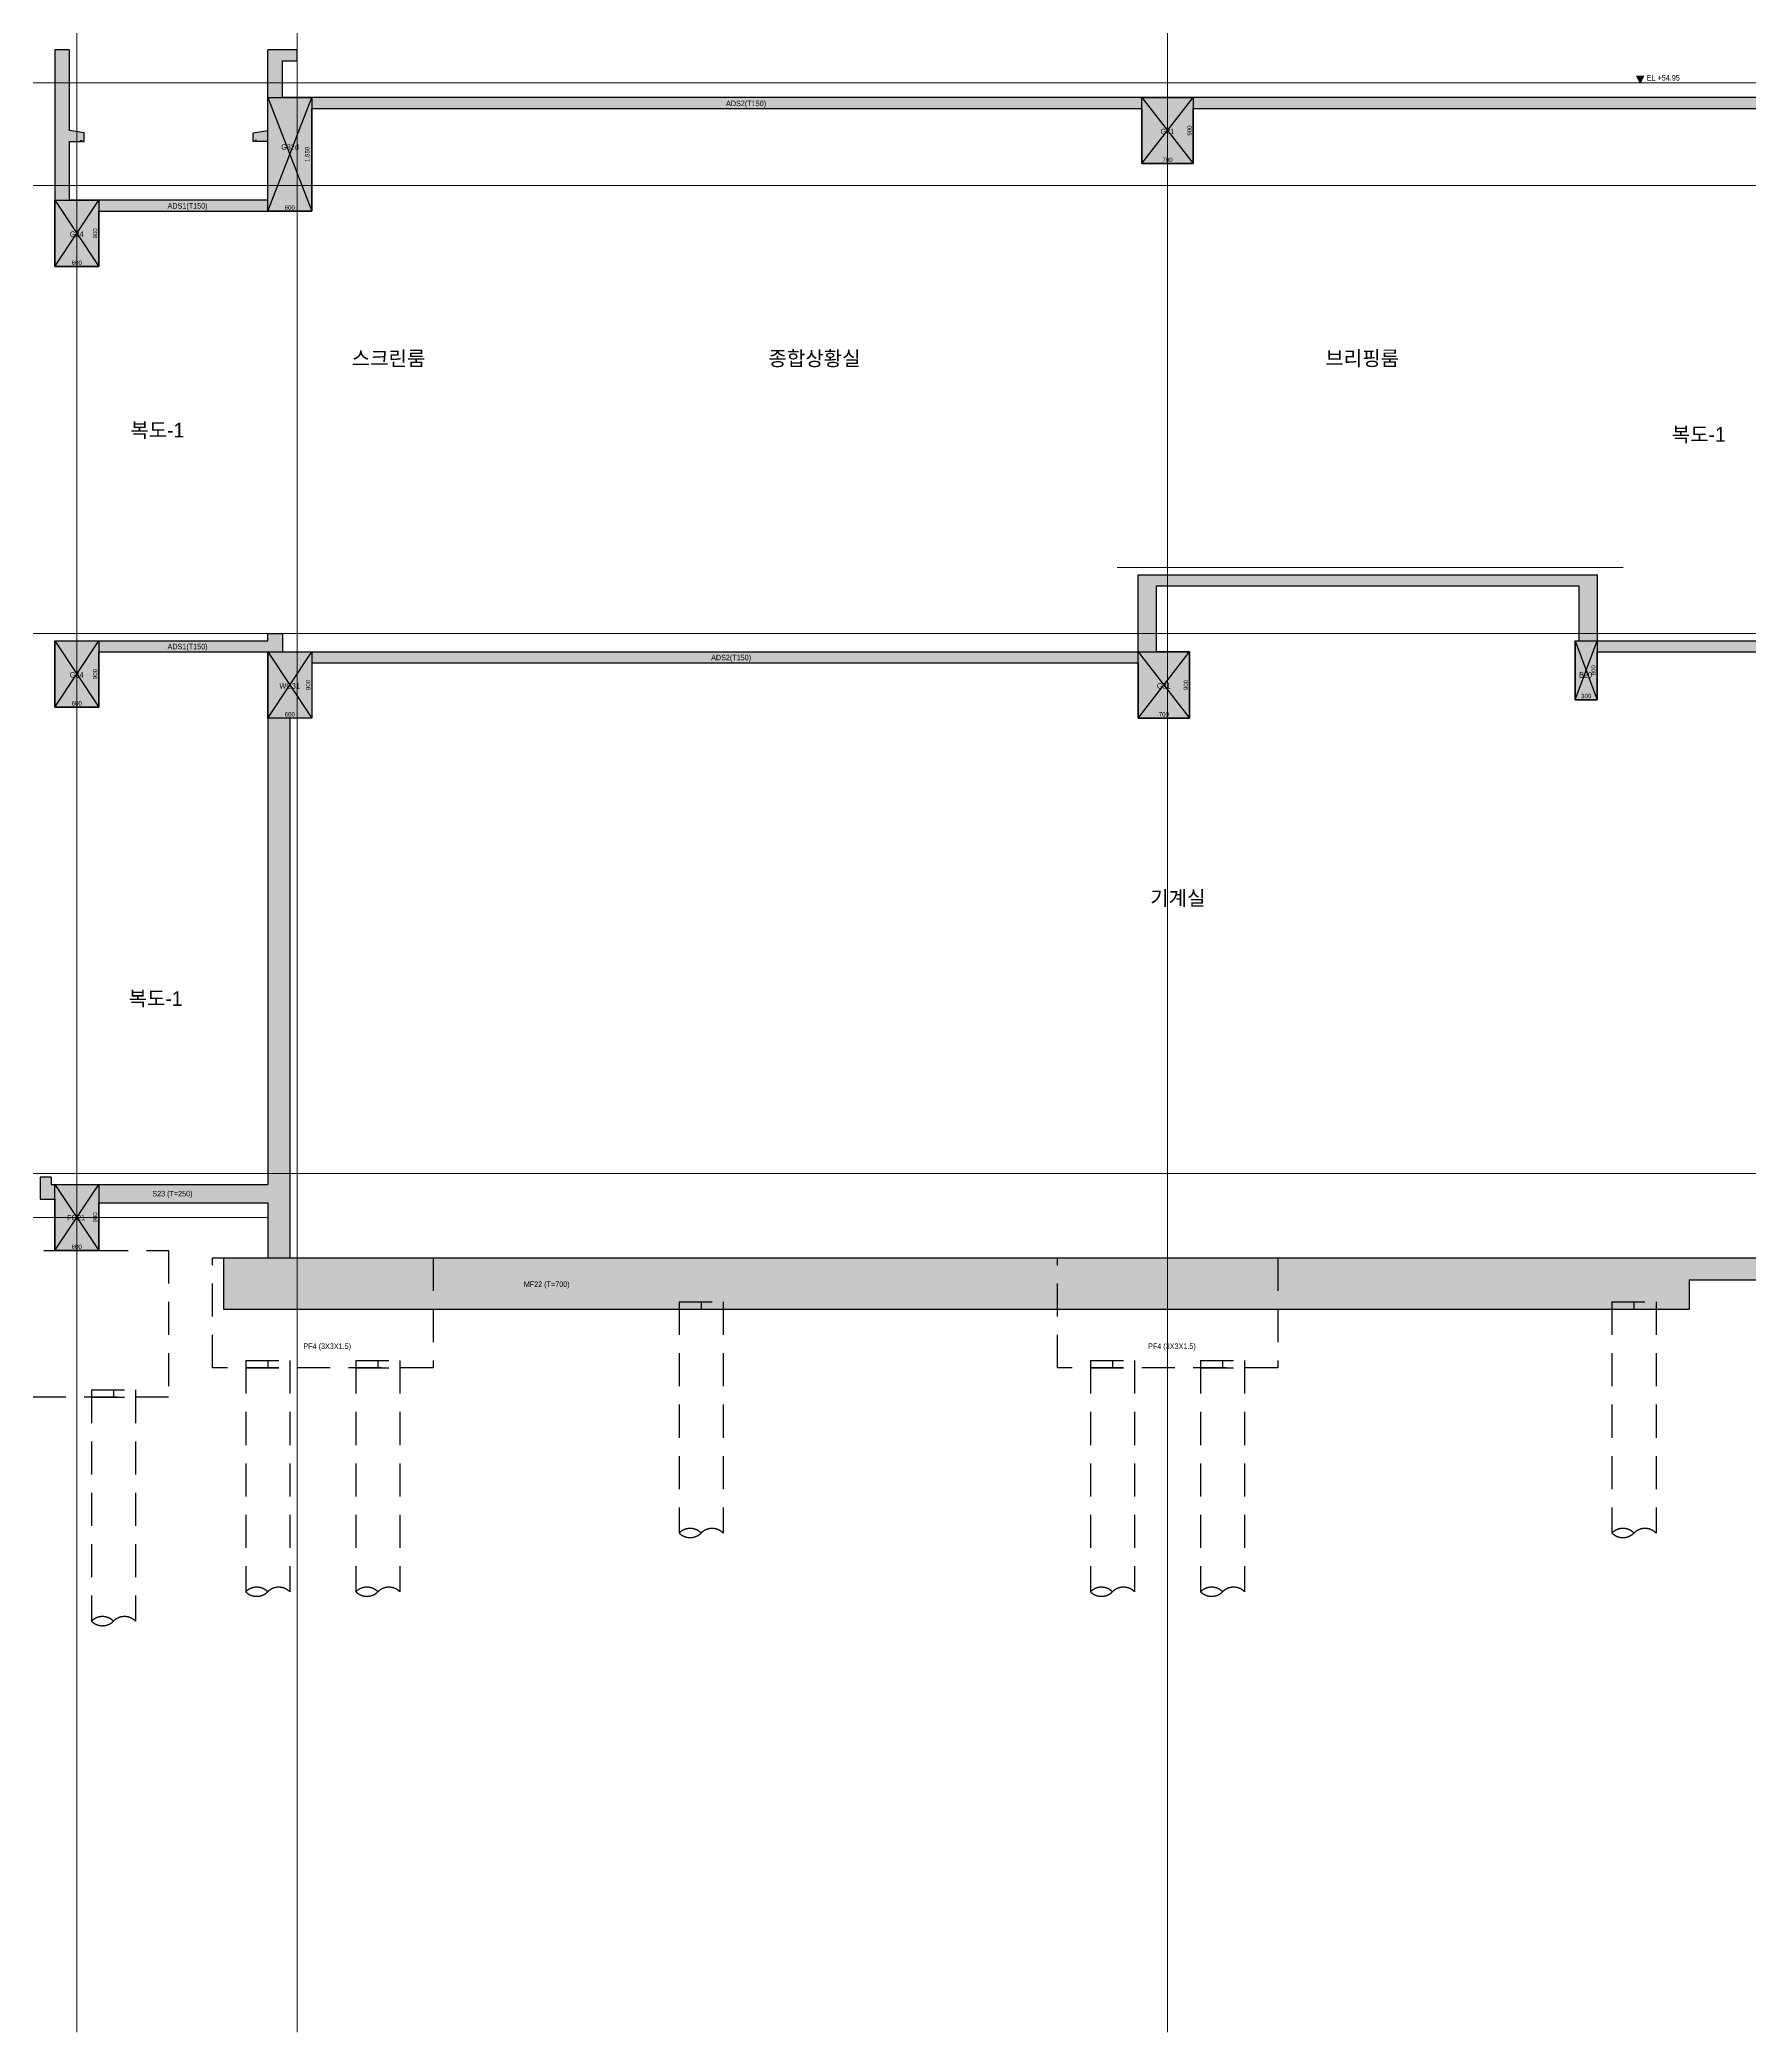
# Model space of a CAD drawing. Header units: millimetres. Extents: x 0 to 841000, y -4805 to 148500.
# Drawn here: x 507636 to 530906, y 23234 to 50364 of the extents above; entities that cross this region are included whole.
import ezdxf
from ezdxf.enums import TextEntityAlignment as Align

# ---------------------------------------------------------------- set-up
doc = ezdxf.new("R2010")
doc.units = ezdxf.units.MM
doc.header["$LTSCALE"] = 250
doc.linetypes.add('HID', pattern=[2.8, 1.8, -1])
doc.linetypes.add('HIDDEN', pattern=[9.525, 6.35, -3.175])
doc.layers.get('Defpoints').update_dxf_attribs({"color": 151})
for name, color, linetype in [('A-CON', 2, 'Continuous'), ('구조SOLID', 253, 'Continuous'), ('기초', 5, 'HIDDEN')]:
    doc.layers.add(name, color=color, linetype=linetype)
for name, color, linetype, plot in [('AS-HIDLINE', 205, 'Continuous', False), ('NO-TEXT', 150, 'Continuous', False), ('NOPLOT', 191, 'Continuous', False)]:
    doc.layers.add(name, color=color, linetype=linetype, plot=plot)
doc.layers.add('CEN', color=1, linetype='Continuous', lineweight=9)
doc.styles.add('Gdim', font='Dotum.ttf')
doc.dimstyles.new('G-Xdim', dxfattribs={"dimscale": 30, "dimtxt": 2, "dimasz": 1, "dimexe": 1.2, "dimexo": 1.2, "dimgap": 0, "dimtad": 1, "dimdec": 1, "dimdsep": 46, "dimlunit": 6, "dimtxsty": 'Gdim', "dimcen": 1, "dimse1": 1, "dimse2": 1, "dimsd1": 1, "dimsd2": 1, "dimclrd": 1, "dimclre": 1, "dimclrt": 256, "dimadec": 0, "dimazin": 0, "dimtfac": 1, "dimtdec": 1, "dimtix": 1, "dimtmove": 2, "dimatfit": 1, "dimfxl": 2, "dimtolj": 1, "dimlwd": -1, "dimlwe": -1, "dimarcsym": 0})

# ---------------------------------------------------------------- blocks, each defined once
blk = doc.blocks.new('*D260')
at = {"layer": 'Defpoints', "color": 0, "linetype": 'Continuous', "transparency": 16777216}
for p in [(-600, -900), (0, -880), (0, -900)]:
    blk.add_point(p, dxfattribs=at)
at = {"layer": 'AS-HIDLINE', "linetype": 'Continuous', "transparency": 16777216, "insert": (-300, -850), "char_height": 60, "attachment_point": 5, "style": 'Gdim'}
blk.add_mtext('\\A1;600', dxfattribs=at)
blk = doc.blocks.new('*D261')
at = {"layer": 'Defpoints', "color": 0, "linetype": 'Continuous', "transparency": 16777216}
for p in [(0, 0), (-20, 0), (0, -900)]:
    blk.add_point(p, dxfattribs=at)
at = {"layer": 'AS-HIDLINE', "linetype": 'Continuous', "transparency": 16777216, "insert": (-50, -450), "char_height": 60, "attachment_point": 5, "rotation": 90, "style": 'Gdim'}
blk.add_mtext('\\A1;900', dxfattribs=at)
blk = doc.blocks.new('*D278')
at = {"layer": 'Defpoints', "color": 0, "linetype": 'Continuous', "transparency": 16777216}
for p in [(-600, -1550), (0, -1530), (0, -1550)]:
    blk.add_point(p, dxfattribs=at)
at = {"layer": 'AS-HIDLINE', "linetype": 'Continuous', "transparency": 16777216, "insert": (-300, -1500), "char_height": 60, "attachment_point": 5, "style": 'Gdim'}
blk.add_mtext('\\A1;600', dxfattribs=at)
blk = doc.blocks.new('*D279')
at = {"layer": 'Defpoints', "color": 0, "linetype": 'Continuous', "transparency": 16777216}
for p in [(0, 0), (-20, 0), (0, -1550)]:
    blk.add_point(p, dxfattribs=at)
at = {"layer": 'AS-HIDLINE', "linetype": 'Continuous', "transparency": 16777216, "insert": (-56, -775), "char_height": 60, "attachment_point": 5, "rotation": 90, "style": 'Gdim'}
blk.add_mtext('\\A1;1,550', dxfattribs=at)
blk = doc.blocks.new('*D282')
at = {"layer": 'Defpoints', "color": 0, "linetype": 'Continuous', "transparency": 16777216}
for p in [(-700, -900), (0, -880), (0, -900)]:
    blk.add_point(p, dxfattribs=at)
at = {"layer": 'AS-HIDLINE', "linetype": 'Continuous', "transparency": 16777216, "insert": (-350, -850), "char_height": 60, "attachment_point": 5, "style": 'Gdim'}
blk.add_mtext('\\A1;700', dxfattribs=at)
blk = doc.blocks.new('*D283')
at = {"layer": 'Defpoints', "color": 0, "linetype": 'Continuous', "transparency": 16777216}
for p in [(0, 0), (-20, 0), (0, -900)]:
    blk.add_point(p, dxfattribs=at)
at = {"layer": 'AS-HIDLINE', "linetype": 'Continuous', "transparency": 16777216, "insert": (-50, -450), "char_height": 60, "attachment_point": 5, "rotation": 90, "style": 'Gdim'}
blk.add_mtext('\\A1;900', dxfattribs=at)
blk = doc.blocks.new('*D284')
at = {"layer": 'Defpoints', "color": 0, "linetype": 'Continuous', "transparency": 16777216}
for p in [(-600, -800), (-300, -780), (-300, -800)]:
    blk.add_point(p, dxfattribs=at)
at = {"layer": 'AS-HIDLINE', "linetype": 'Continuous', "transparency": 16777216, "insert": (-450, -750), "char_height": 60, "attachment_point": 5, "style": 'Gdim'}
blk.add_mtext('\\A1;300', dxfattribs=at)
blk = doc.blocks.new('*D285')
at = {"layer": 'Defpoints', "color": 0, "linetype": 'Continuous', "transparency": 16777216}
for p in [(-300, 0), (-320, 0), (-300, -800)]:
    blk.add_point(p, dxfattribs=at)
at = {"layer": 'AS-HIDLINE', "linetype": 'Continuous', "transparency": 16777216, "insert": (-350, -400), "char_height": 60, "attachment_point": 5, "rotation": 90, "style": 'Gdim'}
blk.add_mtext('\\A1;800', dxfattribs=at)
blk = doc.blocks.new('*D218')
at = {"layer": 'Defpoints', "color": 0, "linetype": 'Continuous', "transparency": 16777216}
for p in [(-550, -900), (50, -880), (50, -900)]:
    blk.add_point(p, dxfattribs=at)
at = {"layer": 'AS-HIDLINE', "linetype": 'Continuous', "transparency": 16777216, "insert": (-250, -850), "char_height": 60, "attachment_point": 5, "style": 'Gdim'}
blk.add_mtext('\\A1;600', dxfattribs=at)
blk = doc.blocks.new('*D219')
at = {"layer": 'Defpoints', "color": 0, "linetype": 'Continuous', "transparency": 16777216}
for p in [(50, 0), (30, 0), (50, -900)]:
    blk.add_point(p, dxfattribs=at)
at = {"layer": 'AS-HIDLINE', "linetype": 'Continuous', "transparency": 16777216, "insert": (0, -450), "char_height": 60, "attachment_point": 5, "rotation": 90, "style": 'Gdim'}
blk.add_mtext('\\A1;900', dxfattribs=at)
blk = doc.blocks.new('A$C481fd194')
blk.add_hatch(color=256).paths.add_polyline_path([(375, 750), (-375, 750), (0, 0)])
blk.add_lwpolyline([(0, 0), (-375, 750), (375, 750), (0, 0)])
blk = doc.blocks.new('파일')
at = {"layer": 'NOPLOT'}
blk.add_line((371, 890, 0), (371, 790, 0), dxfattribs=at)
at = {"layer": 'NOPLOT', "linetype": 'HID'}
blk.add_line((71, 790, 0), (671, 790, 0), dxfattribs=at)
at = {"layer": '기초', "linetype": 'HID'}
for p, q in [((71, 890, 0), (671, 890, 0)), ((71, 890, 0), (71, -2258, 0)), ((671, 890, 0), (671, -2258, 0))]:
    blk.add_line(p, q, dxfattribs=at)
for centre, start, end in [((221, -2408, 0), 45, 135), ((221, -2108, 0), 225, 315), ((521, -2408, 0), 45, 135)]:
    blk.add_arc(centre, 212, start, end, dxfattribs=at)
blk = doc.blocks.new('*U128')
at = {"layer": 'AS-HIDLINE', "linetype": 'Continuous'}
for p, q in [((-600, -900), (0, 0)), ((-600, 0), (0, -900))]:
    blk.add_line(p, q, dxfattribs=at)
blk.add_lwpolyline([(-600, -900), (-600, 0), (0, 0), (0, -900)], close=True, dxfattribs=at)
dim = blk.add_linear_dim(base=(-19.87, 0), p1=(0, -900), p2=(0, 0), angle=90, dimstyle='G-Xdim', override={"dimtxsty": 'Gdim'}, dxfattribs=at)
dim.commit()
dim.dimension.update_dxf_attribs({"geometry": '*D261', "text_midpoint": (-49.91, -450)})
dim = blk.add_linear_dim(base=(0, -880.06), p1=(-600, -900), p2=(0, -900), dimstyle='G-Xdim', override={"dimtxsty": 'Gdim'}, dxfattribs=at)
dim.commit()
dim.dimension.update_dxf_attribs({"geometry": '*D260', "text_midpoint": (-300, -850.02)})
blk = doc.blocks.new('*U137')
at = {"layer": 'AS-HIDLINE', "linetype": 'Continuous'}
for p, q in [((-600, -1550), (0, 0)), ((-600, 0), (0, -1550))]:
    blk.add_line(p, q, dxfattribs=at)
blk.add_lwpolyline([(-600, -1550), (-600, 0), (0, 0), (0, -1550)], close=True, dxfattribs=at)
dim = blk.add_linear_dim(base=(-19.87, 0), p1=(0, -1550), p2=(0, 0), angle=90, dimstyle='G-Xdim', override={"dimtxsty": 'Gdim'}, dxfattribs=at)
dim.commit()
dim.dimension.update_dxf_attribs({"geometry": '*D279', "text_midpoint": (-55.69, -775)})
dim = blk.add_linear_dim(base=(0, -1530.06), p1=(-600, -1550), p2=(0, -1550), dimstyle='G-Xdim', override={"dimtxsty": 'Gdim'}, dxfattribs=at)
dim.commit()
dim.dimension.update_dxf_attribs({"geometry": '*D278', "text_midpoint": (-300, -1500.02)})
blk = doc.blocks.new('*U139')
at = {"layer": 'AS-HIDLINE', "linetype": 'Continuous'}
for p, q in [((-700, -900), (0, 0)), ((-700, 0), (0, -900))]:
    blk.add_line(p, q, dxfattribs=at)
blk.add_lwpolyline([(-700, -900), (-700, 0), (0, 0), (0, -900)], close=True, dxfattribs=at)
dim = blk.add_linear_dim(base=(-19.87, 0), p1=(0, -900), p2=(0, 0), angle=90, dimstyle='G-Xdim', override={"dimtxsty": 'Gdim'}, dxfattribs=at)
dim.commit()
dim.dimension.update_dxf_attribs({"geometry": '*D283', "text_midpoint": (-49.91, -450)})
dim = blk.add_linear_dim(base=(0, -880.06), p1=(-700, -900), p2=(0, -900), dimstyle='G-Xdim', override={"dimtxsty": 'Gdim'}, dxfattribs=at)
dim.commit()
dim.dimension.update_dxf_attribs({"geometry": '*D282', "text_midpoint": (-350, -850.02)})
blk = doc.blocks.new('*U140')
at = {"layer": 'AS-HIDLINE', "linetype": 'Continuous'}
for p, q in [((-600, -800), (-300, 0)), ((-600, 0), (-300, -800))]:
    blk.add_line(p, q, dxfattribs=at)
blk.add_lwpolyline([(-600, -800), (-600, 0), (-300, 0), (-300, -800)], close=True, dxfattribs=at)
dim = blk.add_linear_dim(base=(-319.87, 0), p1=(-300, -800), p2=(-300, 0), angle=90, dimstyle='G-Xdim', override={"dimtxsty": 'Gdim'}, dxfattribs=at)
dim.commit()
dim.dimension.update_dxf_attribs({"geometry": '*D285', "text_midpoint": (-349.91, -400)})
dim = blk.add_linear_dim(base=(-300, -780.06), p1=(-600, -800), p2=(-300, -800), dimstyle='G-Xdim', override={"dimtxsty": 'Gdim'}, dxfattribs=at)
dim.commit()
dim.dimension.update_dxf_attribs({"geometry": '*D284', "text_midpoint": (-450, -750.02)})
blk = doc.blocks.new('*U107')
at = {"layer": 'AS-HIDLINE', "linetype": 'Continuous'}
for p, q in [((-550, -900), (50, 0)), ((-550, 0), (50, -900))]:
    blk.add_line(p, q, dxfattribs=at)
blk.add_lwpolyline([(-550, -900), (-550, 0), (50, 0), (50, -900)], close=True, dxfattribs=at)
dim = blk.add_linear_dim(base=(30.13, 0), p1=(50, -900), p2=(50, 0), angle=90, dimstyle='G-Xdim', override={"dimtxsty": 'Gdim'}, dxfattribs=at)
dim.commit()
dim.dimension.update_dxf_attribs({"geometry": '*D219', "text_midpoint": (0.09, -450)})
dim = blk.add_linear_dim(base=(50, -880.06), p1=(-550, -900), p2=(50, -900), dimstyle='G-Xdim', override={"dimtxsty": 'Gdim'}, dxfattribs=at)
dim.commit()
dim.dimension.update_dxf_attribs({"geometry": '*D218', "text_midpoint": (-250, -850.02)})

msp = doc.modelspace()

# ---------------------------------------------------------------- hatches: boundary and pattern name
at = {"layer": '구조SOLID', "transparency": 33554687}
h = msp.add_hatch(color=256, dxfattribs=at)
h.dxf.hatch_style = 1
h.paths.add_polyline_path([(531538.211, 49428.931), (531538.211, 49578.931), (510938.209, 49578.931), (510938.209, 50078.931), (511138.209, 50078.931), (511138.209, 50228.931), (510738.209, 50228.931), (510738.209, 49128.931), (510538.209, 49098.931), (510538.209, 48978.931), (510568.209, 48978.931), (510568.209, 48993.931), (510583.209, 48993.931), (510583.209, 48978.931), (510738.209, 48978.931), (510738.209, 48178.931), (508038.209, 48178.931), (508038.209, 48978.931), (508193.209, 48978.931), (508193.209, 48993.931), (508208.209, 48993.931), (508208.209, 48978.931), (508238.209, 48978.931), (508238.209, 49098.931), (508038.209, 49128.931), (508038.209, 50228.931), (507838.209, 50228.931), (507838.209, 47998.931), (507838.209, 47278.931), (508438.209, 47278.931), (508438.209, 48028.931), (511338.209, 48028.931), (511338.209, 49428.931), (522638.209, 49428.931), (522638.209, 48678.931), (523338.209, 48678.931), (523338.209, 49428.931)])
h.paths.add_polyline_path([(531838.211, 49578.931), (531838.211, 49428.931), (534638.209, 49428.931), (534638.209, 48678.931), (535038.209, 48678.931), (535038.209, 47588.931), (534638.209, 47588.931), (534638.209, 46688.931), (537738.209, 46688.931), (537738.209, 46138.931), (538138.209, 46138.931), (538138.209, 47578.931), (537988.209, 47578.931), (537788.209, 47548.931), (537788.209, 47428.931), (537818.209, 47428.931), (537818.209, 47443.931), (537833.209, 47443.931), (537833.209, 47428.931), (537988.209, 47428.931), (537988.209, 46838.931), (535238.209, 46838.931), (535238.209, 47428.931), (535393.209, 47428.931), (535393.209, 47443.931), (535408.209, 47443.931), (535408.209, 47428.931), (535438.209, 47428.931), (535438.209, 47548.931), (535238.209, 47578.931), (535238.209, 49578.931), (535238.209, 50228.931), (534838.209, 50228.931), (534838.209, 50078.931), (535038.209, 50078.931), (535038.209, 49578.931)])
h = msp.add_hatch(color=256, dxfattribs=at)
h.dxf.hatch_style = 1
h.paths.add_polyline_path([(530088.207, 33478.931), (534638.21, 33478.931), (534638.21, 32878.931), (535238.209, 32878.931), (535238.209, 33478.931), (537738.209, 33478.931), (537738.209, 33078.931), (538138.209, 33078.931), (538138.209, 34928.931), (537938.209, 34928.931), (537938.209, 33778.931), (511038.209, 33778.931), (511038.209, 41128.931), (511338.209, 41128.931), (511338.209, 41878.931), (522588.209, 41878.931), (522588.209, 41128.931), (523288.209, 41128.931), (523288.209, 42028.931), (522838.209, 42028.931), (522838.209, 42928.931), (528588.209, 42928.931), (528588.209, 42178.931), (528538.209, 42178.931), (528538.209, 41378.931), (528838.209, 41378.931), (528838.209, 42028.931), (534538.209, 42028.931), (534538.209, 41278.931), (535138.209, 41278.931), (535138.209, 42028.931), (537738.209, 42028.931), (537738.209, 41478.931), (538138.209, 41478.931), (538138.209, 42278.931), (538038.209, 42278.931), (538038.209, 42178.931), (531738.209, 42178.931), (531738.209, 42278.931), (531538.209, 42278.931), (531538.209, 42178.931), (528838.209, 42178.931), (528838.209, 43078.931), (522588.209, 43078.931), (522588.209, 42028.931), (510938.209, 42028.931), (510938.209, 42278.931), (510738.209, 42278.931), (510738.209, 42178.931), (507838.209, 42178.931), (507838.209, 41278.931), (508438.209, 41278.931), (508438.209, 42028.931), (510738.209, 42028.931), (510738.209, 34778.931), (507788.209, 34778.931), (507788.209, 34878.931), (507638.209, 34878.931), (507638.209, 34578.931), (507838.209, 34578.931), (507838.209, 33878.93), (508438.209, 33878.93), (508438.209, 34528.931), (510738.209, 34528.931), (510738.209, 33778.931), (510138.209, 33778.931), (510138.209, 33078.931), (530088.207, 33078.931)])

# ---------------------------------------------------------------- linework, layer by layer
at = {"layer": 'A-CON'}
for p, q in [((508038.209, 50228.931), (507838.209, 50228.931)), ((507838.209, 50228.931), (507838.209, 47998.931)), ((508038.209, 49128.931), (508038.209, 50228.931)), ((510738.209, 49128.931), (510738.209, 50228.931)), ((511138.209, 50228.931), (510738.209, 50228.931)), ((511138.209, 50078.931), (511138.209, 50228.931)), ((510938.209, 49578.931), (510938.209, 50078.931)), ((510938.209, 50078.931), (511138.209, 50078.931)), ((531638.211, 49578.931), (510938.209, 49578.931)), ((511338.209, 48028.931), (511338.209, 49428.931)), ((511338.209, 49428.931), (522638.209, 49428.931)), ((522638.209, 49428.931), (522638.209, 48678.931)), ((523338.209, 48678.931), (523338.209, 49428.931)), ((523338.209, 49428.931), (531538.211, 49428.931)), ((508238.209, 49098.931), (508038.209, 49128.931)), ((510538.209, 49098.931), (510738.209, 49128.931)), ((508038.209, 48178.931), (508038.209, 48978.931)), ((508038.209, 48978.931), (508193.209, 48978.931)), ((508193.209, 48978.931), (508193.209, 48993.931)), ((508193.209, 48993.931), (508208.209, 48993.931)), ((508208.209, 48993.931), (508208.209, 48978.931)), ((508208.209, 48978.931), (508238.209, 48978.931)), ((508238.209, 48978.931), (508238.209, 49098.931)), ((510538.209, 48978.931), (510538.209, 49098.931)), ((510568.209, 48978.931), (510538.209, 48978.931)), ((510583.209, 48993.931), (510568.209, 48993.931)), ((510568.209, 48993.931), (510568.209, 48978.931)), ((510583.209, 48978.931), (510583.209, 48993.931)), ((510738.209, 48978.931), (510583.209, 48978.931)), ((510738.209, 48178.931), (510738.209, 48978.931)), ((522638.209, 48678.931), (523338.209, 48678.931)), ((510738.209, 48178.931), (508038.209, 48178.931)), ((508438.209, 47278.931), (508438.209, 48028.931)), ((508438.209, 48028.931), (511338.209, 48028.931)), ((507838.209, 47998.931), (507838.209, 47278.931)), ((507838.209, 47278.931), (508438.209, 47278.931)), ((522588.209, 42028.931), (522588.209, 43078.931)), ((522588.209, 43078.931), (528838.209, 43078.931)), ((522838.209, 42928.931), (528588.209, 42928.931)), ((522838.209, 42028.931), (522838.209, 42928.931)), ((528588.209, 42928.931), (528588.209, 42178.931)), ((528838.209, 43078.931), (528838.209, 42178.931)), ((507838.209, 42178.931), (510738.209, 42178.931)), ((507838.209, 42178.931), (507838.209, 41278.931)), ((510738.209, 42178.931), (510738.209, 42278.931)), ((510738.209, 42278.931), (510938.209, 42278.931)), ((510938.209, 42278.931), (510938.209, 42028.931)), ((528538.209, 42178.931), (528588.209, 42178.931)), ((528538.209, 42178.931), (528538.209, 41378.931)), ((528838.209, 42178.931), (531538.209, 42178.931)), ((508438.209, 42028.931), (510738.209, 42028.931)), ((508438.209, 41278.931), (508438.209, 42028.931)), ((510738.209, 42028.931), (510738.209, 34778.931)), ((510938.209, 42028.931), (522588.209, 42028.931)), ((511338.209, 41878.931), (522588.209, 41878.931)), ((511338.209, 41878.931), (511338.209, 41128.931)), ((522588.209, 41878.931), (522588.209, 41128.931)), ((523288.209, 42028.931), (522838.209, 42028.931)), ((523288.209, 41128.931), (523288.209, 42028.931)), ((528838.209, 42028.931), (534538.209, 42028.931)), ((528838.209, 41378.931), (528838.209, 42028.931)), ((507838.209, 41278.931), (508438.209, 41278.931)), ((528538.209, 41378.931), (528838.209, 41378.931)), ((511038.209, 41128.931), (511038.209, 33778.931)), ((511338.209, 41128.931), (511038.209, 41128.931)), ((522588.209, 41128.931), (523288.209, 41128.931)), ((507638.209, 34878.931), (507638.209, 34578.931)), ((507788.209, 34878.931), (507638.209, 34878.931)), ((507788.209, 34878.931), (507788.209, 34778.931)), ((507788.209, 34778.931), (510738.209, 34778.931)), ((507638.209, 34578.931), (507838.209, 34578.931)), ((507838.209, 34578.931), (507838.209, 33878.93)), ((508438.209, 34528.931), (510738.209, 34528.931)), ((508438.209, 33878.93), (508438.209, 34528.931)), ((510738.209, 34528.931), (510738.209, 33778.931)), ((507838.209, 33878.93), (508438.209, 33878.93)), ((510138.209, 33778.931), (510138.209, 33078.931)), ((510138.209, 33778.931), (510738.209, 33778.931)), ((511038.209, 33778.931), (537938.209, 33778.931)), ((530088.207, 33478.931), (530088.207, 33078.931)), ((530088.207, 33478.931), (534638.21, 33478.931)), ((510138.209, 33078.931), (530088.207, 33078.931))]:
    msp.add_line(p, q, dxfattribs=at)
at = {"layer": 'CEN'}
for p, q in [((508138.209, 105175.547), (508138.209, 23234.416)), ((511138.209, 105175.547), (511138.209, 23234.416)), ((522988.209, 105175.547), (522988.209, 23234.416)), ((522301.004, 43178.931), (529192.303, 43178.931)), ((440367.846, 42278.931), (539264.231, 42278.931)), ((440367.846, 34928.931), (591132.413, 34928.931))]:
    msp.add_line(p, q, dxfattribs=at)
for points in [[(536003.277, 49778.931), (440367.846, 49778.931)], [(536003.277, 48378.931), (440367.846, 48378.931)], [(510738.209, 34328.931), (440367.846, 34328.931)]]:
    msp.add_lwpolyline(points, dxfattribs=at)
at = {"layer": '기초', "linetype": 'HID'}
for points in [[(504888.209, 33878.931), (509388.209, 33878.931), (509388.209, 31878.931), (504888.209, 31878.931)], [(509988.209, 33778.931), (512988.209, 33778.931), (512988.209, 32278.931), (509988.209, 32278.931)], [(521488.209, 33778.931), (524488.209, 33778.931), (524488.209, 32278.931), (521488.209, 32278.931)]]:
    msp.add_lwpolyline(points, close=True, dxfattribs=at)

# ---------------------------------------------------------------- block references
at = {"layer": 'AS-HIDLINE', "linetype": 'Continuous'}
for name, p in [('*U137', (511338.209, 49578.931)), ('*U139', (523338.209, 49578.931)), ('*U128', (508438.209, 48178.931)), ('*U128', (508438.209, 42178.931)), ('*U140', (529138.209, 42178.931)), ('*U128', (511338.209, 42028.931)), ('*U139', (523288.209, 42028.931)), ('*U107', (508388.21, 34778.931))]:
    msp.add_blockref(name, p, dxfattribs=at)
at = {"layer": 'NOPLOT', "xscale": 0.12, "yscale": 0.12, "zscale": 0.12}
msp.add_blockref('A$C481fd194', (529422.43, 49778.931), dxfattribs=at)
at = {"layer": '기초'}
for p in [(516267.284, 32289.267, 0), (528967.283, 32289.267, 0), (510367.285, 31489.267, 0), (511867.285, 31489.267, 0), (521867.285, 31489.267, 0), (523367.285, 31489.267, 0), (508267.285, 31089.267, 0)]:
    msp.add_blockref('파일', p, dxfattribs=at)

# ---------------------------------------------------------------- texts
at = {"layer": 'AS-HIDLINE', "linetype": 'Continuous', "style": 'Gdim'}
for s, p in [('ADS2(T150)', (517250.685, 49498.336)), ('G31', (522986.784, 49117.145)), ('G32d', (511040.884, 48904.377)), ('ADS1(T150)', (509646.899, 48102.603)), ('G34', (508136.784, 47717.145)), ('ADS1(T150)', (509646.899, 42102.603)), ('ADS2(T150)', (517046.899, 41952.603)), ('G34', (508136.784, 41717.145)), ('WG31', (511036.784, 41567.145)), ('G31', (522936.784, 41567.145)), ('B20', (528679.471, 41717.145)), ('S23 (T=250)', (509440.266, 34652.45)), ('FG21', (508128.541, 34325.263)), ('MF22 (T=700)', (514536.107, 33418.834)), ('PF4 (3X3X1.5)', (511548.207, 32575.327)), ('PF4 (3X3X1.5)', (523048.207, 32575.327))]:
    msp.add_text(s, height=75, dxfattribs=at).set_placement(p, align=Align.MIDDLE_CENTER)
at = {"layer": 'NO-TEXT', "style": 'Gdim'}
for s, p in [('스크린룸', (512383.613, 46029.342)), ('종합상황실', (518181.826, 46029.342)), ('브리핑룸', (525637.835, 46029.342)), ('복도-1', (509235.503, 45049.191)), ('복도-1', (530219.935, 44989.767)), ('기계실', (523127.856, 38679.342)), ('복도-1', (509211.097, 37308.947))]:
    msp.add_text(s, height=200, dxfattribs=at).set_placement(p, align=Align.MIDDLE)
at = {"layer": 'NOPLOT', "style": 'Gdim'}
msp.add_text('EL +54.95', height=75, dxfattribs=at).set_placement((529512.43, 49808.931))

doc.saveas('drawing.dxf')
